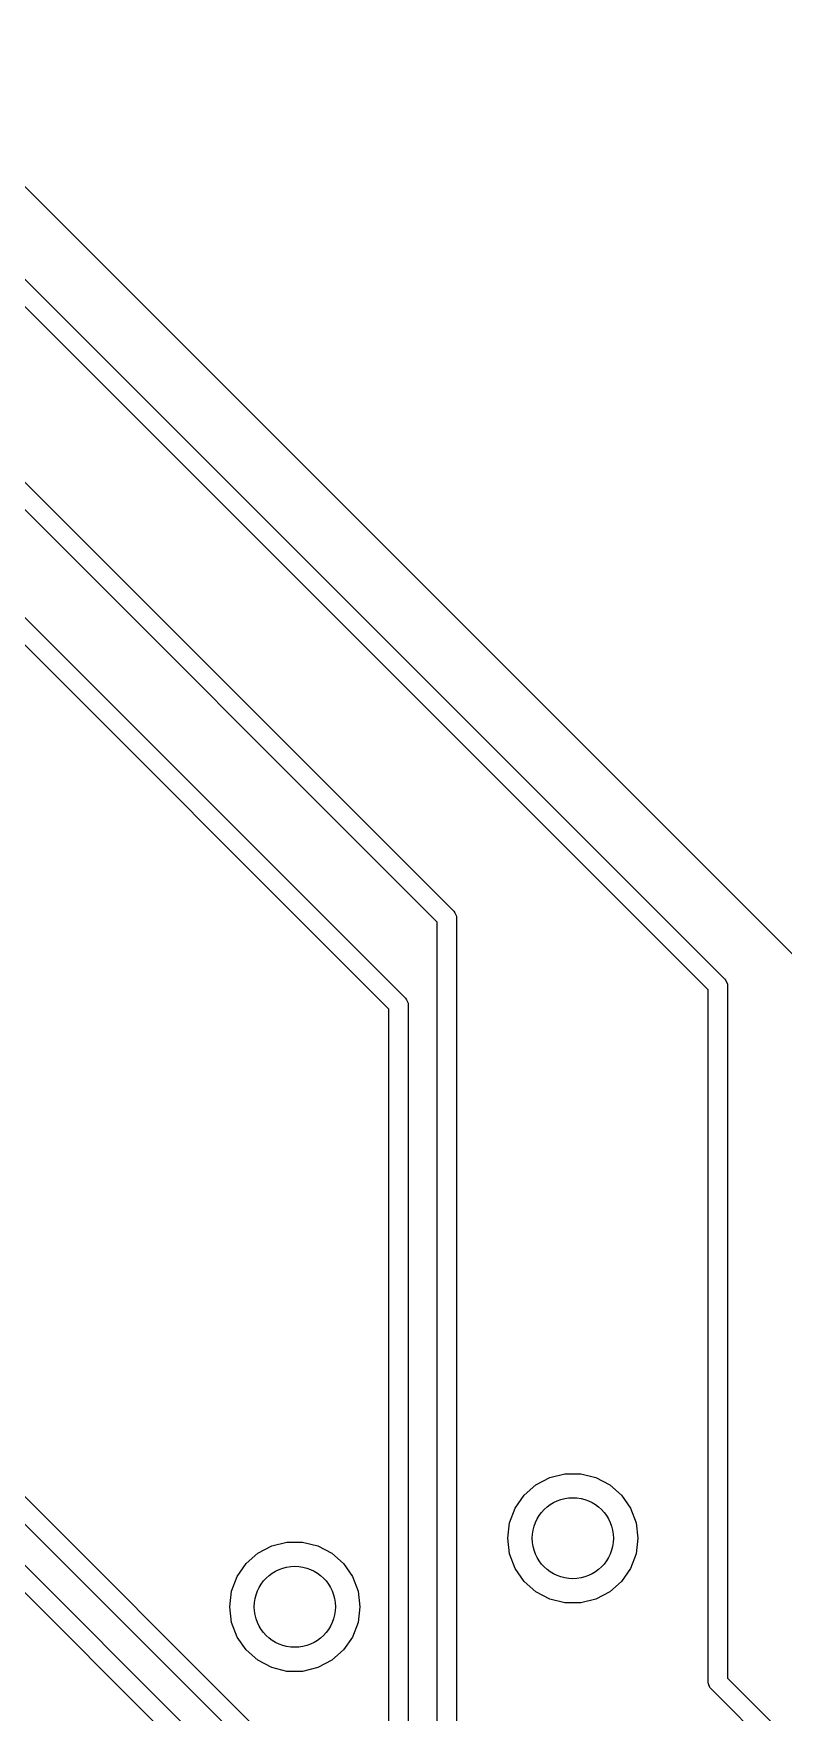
# Model space of a CAD drawing. Extents: x 2.85 to 10.26, y -4.55 to -2.42.
# Drawn here: x 8.599 to 8.905, y -4.02 to -3.337 of the extents above; entities that cross this region are included whole.
import ezdxf

# ---------------------------------------------------------------- set-up
doc = ezdxf.new("R2010")
doc.units = 0
doc.header["$MEASUREMENT"] = 0
doc.layers.add('BLACK', color=7, linetype='CONTINUOUS')

msp = doc.modelspace()

# ---------------------------------------------------------------- linework, layer by layer
at = {"layer": 'BLACK', "linetype": 'CONTINUOUS'}
for p, q in [((8.35928, -3.33797), (8.75073, -3.72941)), ((8.41304, -3.3366), (8.77041, -3.69398)), ((8.49708, -3.33797), (8.88074, -3.72163)), ((8.74401, -3.73383), (8.35487, -3.34469)), ((8.76369, -3.6984), (8.41093, -3.34564)), ((8.87402, -3.72604), (8.49266, -3.34469)), ((8.72833, -3.53148), (8.58661, -3.38976)), ((8.85827, -3.66142), (8.72833, -3.53148)), ((9.01432, -3.81747), (8.85827, -3.66142)), ((8.76369, -4.04294), (8.76369, -3.6984)), ((8.77041, -3.69398), (8.7709, -3.69458)), ((8.7709, -3.69458), (8.7709, -3.69458)), ((8.7709, -3.69458), (8.77149, -3.696)), ((8.77149, -3.696), (8.77157, -3.69676)), ((8.77157, -3.69676), (8.77157, -4.04131)), ((8.88074, -3.72163), (8.88123, -3.72222)), ((8.88123, -3.72222), (8.88181, -3.72364)), ((8.88181, -3.72364), (8.88189, -3.72441)), ((8.88189, -3.72441), (8.88189, -4.00624)), ((8.75073, -3.72941), (8.75122, -3.73001)), ((8.75122, -3.73001), (8.75179, -3.73139)), ((8.75179, -3.73139), (8.75181, -3.73143)), ((8.75181, -3.73143), (8.75188, -3.7322)), ((8.75188, -3.7322), (8.75188, -4.04946)), ((8.87402, -4.00787), (8.87402, -3.72604)), ((8.74401, -4.0511), (8.74401, -3.73383)), ((8.46063, -3.7973), (8.98328, -4.31995)), ((8.44094, -3.80546), (8.87998, -4.24449)), ((8.97656, -4.32437), (8.45391, -3.80172)), ((8.87326, -4.24891), (8.43422, -3.80987)), ((8.8095, -3.92454), (8.8157, -3.92301)), ((8.8157, -3.92301), (8.82209, -3.92301)), ((8.82209, -3.92301), (8.82829, -3.92454)), ((8.79906, -3.93174), (8.80384, -3.9275)), ((8.80384, -3.9275), (8.8095, -3.92454)), ((8.82829, -3.92454), (8.83395, -3.9275)), ((8.83395, -3.9275), (8.83873, -3.93174)), ((8.79317, -3.94297), (8.79543, -3.937)), ((8.79543, -3.937), (8.79906, -3.93174)), ((8.83873, -3.93174), (8.84236, -3.937)), ((8.84236, -3.937), (8.84463, -3.94297)), ((8.7924, -3.94931), (8.79317, -3.94297)), ((8.84463, -3.94297), (8.8454, -3.94931)), ((8.6963, -3.95244), (8.7025, -3.95091)), ((8.7025, -3.95091), (8.70889, -3.95091)), ((8.70889, -3.95091), (8.71509, -3.95244)), ((8.79317, -3.95566), (8.7924, -3.94931)), ((8.8454, -3.94931), (8.84463, -3.95566)), ((8.68586, -3.95964), (8.69064, -3.9554)), ((8.69064, -3.9554), (8.6963, -3.95244)), ((8.71509, -3.95244), (8.72075, -3.9554)), ((8.72075, -3.9554), (8.72553, -3.95964)), ((8.79543, -3.96163), (8.79317, -3.95566)), ((8.84463, -3.95566), (8.84236, -3.96163)), ((8.67997, -3.97087), (8.68223, -3.9649)), ((8.68223, -3.9649), (8.68586, -3.95964)), ((8.72553, -3.95964), (8.72916, -3.9649)), ((8.72916, -3.9649), (8.73143, -3.97087)), ((8.79906, -3.96689), (8.79543, -3.96163)), ((8.84236, -3.96163), (8.83873, -3.96689)), ((8.6792, -3.97721), (8.67997, -3.97087)), ((8.73143, -3.97087), (8.7322, -3.97721)), ((8.80384, -3.97112), (8.79906, -3.96689)), ((8.8095, -3.97409), (8.80384, -3.97112)), ((8.83395, -3.97112), (8.82829, -3.97409)), ((8.83873, -3.96689), (8.83395, -3.97112)), ((8.67997, -3.98356), (8.6792, -3.97721)), ((8.7322, -3.97721), (8.73143, -3.98356)), ((8.8157, -3.97562), (8.8095, -3.97409)), ((8.82209, -3.97562), (8.8157, -3.97562)), ((8.82829, -3.97409), (8.82209, -3.97562)), ((8.68223, -3.98953), (8.67997, -3.98356)), ((8.73143, -3.98356), (8.72916, -3.98953)), ((8.68586, -3.99479), (8.68223, -3.98953)), ((8.72916, -3.98953), (8.72553, -3.99479)), ((8.69064, -3.99902), (8.68586, -3.99479)), ((8.6963, -4.00199), (8.69064, -3.99902)), ((8.72075, -3.99902), (8.71509, -4.00199)), ((8.72553, -3.99479), (8.72075, -3.99902)), ((8.7025, -4.00352), (8.6963, -4.00199)), ((8.70889, -4.00352), (8.7025, -4.00352)), ((8.71509, -4.00199), (8.70889, -4.00352)), ((8.87409, -4.00864), (8.87402, -4.00787)), ((8.87468, -4.01006), (8.87409, -4.00864)), ((8.87517, -4.01066), (8.87468, -4.01006)), ((8.92181, -4.0573), (8.87517, -4.01066)), ((8.88189, -4.00624), (8.92622, -4.05058))]:
    msp.add_line(p, q, dxfattribs=at)
at = {"layer": 'BLACK'}
for centre in [(8.8189, -3.94931), (8.7057, -3.97721)]:
    msp.add_circle(centre, 0.0165, dxfattribs=at)

doc.saveas('drawing.dxf')
